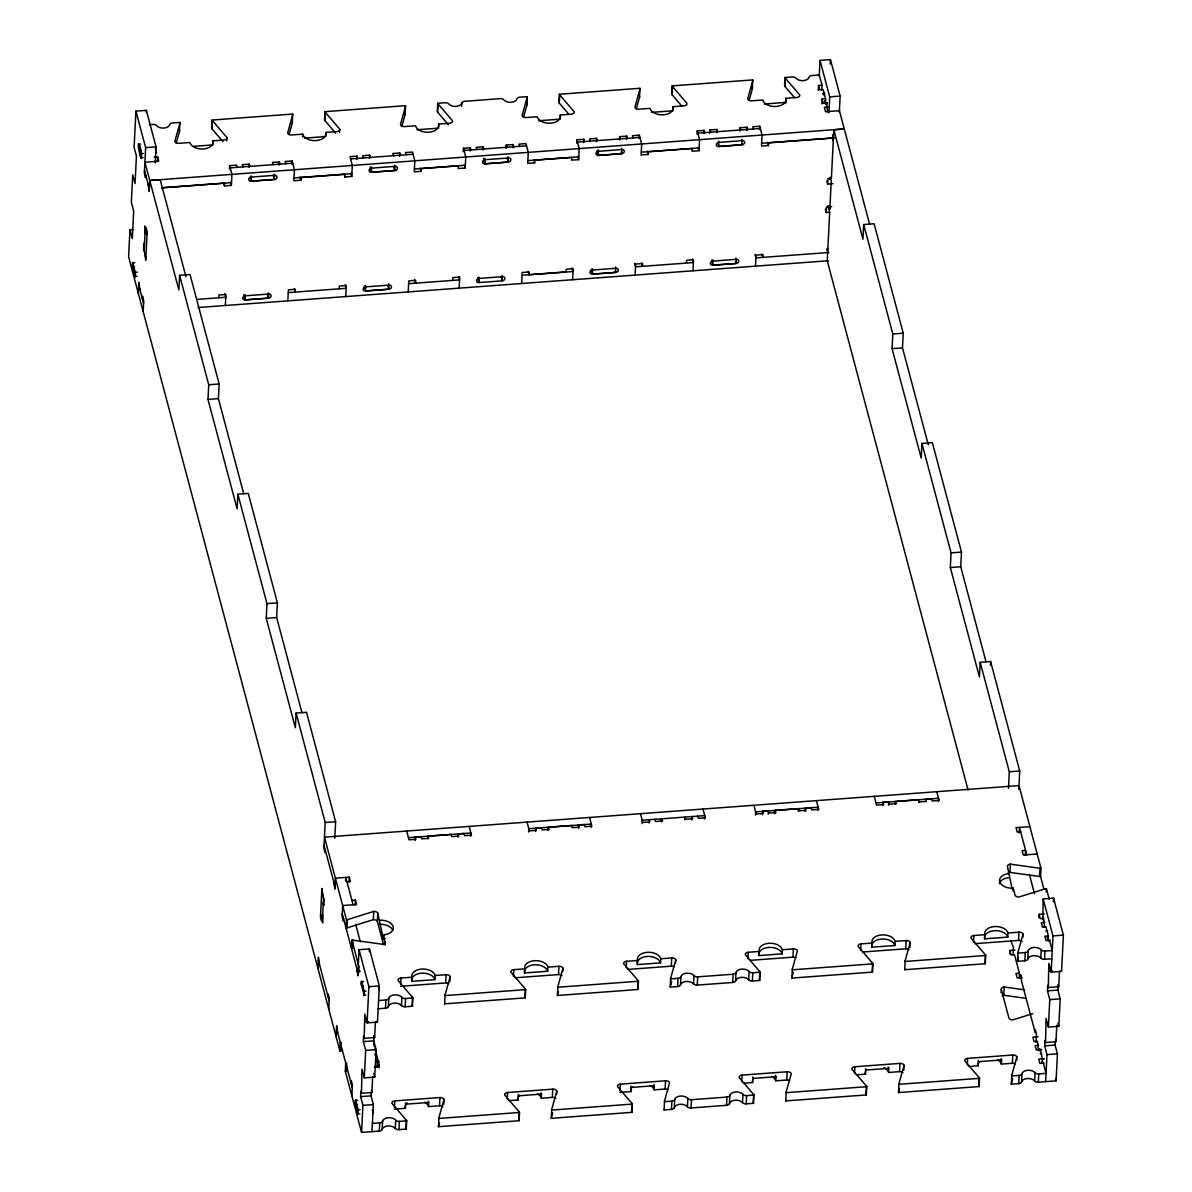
<?xml version="1.0" encoding="UTF-8"?>
<svg xmlns="http://www.w3.org/2000/svg" width="1192" height="1192" viewBox="0 0 1192 1192"><rect width="100%" height="100%" fill="white"/><g stroke="black" fill="none" stroke-linecap="round" stroke-linejoin="round"><path stroke-width="1.5" d="M1039.215 1050.733C1039.856 1041.778 1044.371 1068.971 1041.659 1061.699M133.429 229.564L129.958 229.818L128.602 256.861L339.884 1050.897A3.516 2.205 2.9 0 0 340.852 1050.733L342.491 1050.226M155.243 162.887L156.048 146.839L146.348 110.364L135.933 111.139L134.1 147.331L136.439 156.092L135.054 183.583L132.729 174.837L131.344 202.327L133.668 211.073L132.297 238.579L129.958 229.818M132.684 267.351L132.893 263.223M138.659 148.583L138.868 144.456C142.265 148.911 142.742 171.454 138.525 148.076C137.14 136.618 142.116 152.472 141.088 157.702L143.04 157.612M146.229 112.629L146.348 110.364M138.302 293.351L138.868 282.34L139.881 289.462M135.933 111.139L145.633 147.614L144.351 173.272L145.513 177.653L145.648 174.911M144.128 250.916L145.29 228M142.414 298.954L142.548 296.197L143.71 300.578L143.159 311.604M144.724 253.106L145.737 260.228L147.167 231.829L146.005 227.448L145.871 230.19M148.166 184.387L149.194 191.525L149.76 180.454L414.816 160.831L412.492 152.04L405.548 152.546L406.129 154.736M157.374 161.754L157.627 156.808L154.155 157.076M176.267 142.98L179.515 131.314L179.903 122.418L172.572 122.97A3.516 2.205 2.9 0 0 169.696 124.668A7.048 4.396 2.9 0 1 163.915 128.066A7.048 4.396 2.9 0 1 156.599 125.637A3.516 2.205 2.9 0 0 152.934 124.43L149.268 124.698M243.704 493.726L218.404 398.635L219.149 383.973L190.02 274.532L179.605 275.307L178.874 289.969L144.903 162.216L158.789 161.188L157.627 156.808M523.526 117.203L526.76 105.537L527.177 97.297A3.516 2.205 2.9 0 0 527.162 96.656L519.831 97.193A3.516 2.205 2.9 0 0 516.941 98.906A7.048 4.396 2.9 0 1 511.174 102.303A7.048 4.396 2.9 0 1 503.843 99.875A3.516 2.205 2.9 0 0 500.193 98.653L464.701 101.29A3.516 2.205 2.9 0 0 461.825 102.989A7.048 4.396 2.9 0 1 456.044 106.401A7.048 4.396 2.9 0 1 448.728 103.957A3.516 2.205 2.9 0 0 445.063 102.75L437.732 103.287A3.516 2.205 2.9 0 0 438.045 103.898L452.513 120.794A3.516 2.205 2.9 0 1 449.622 123.238L438.626 124.057A11.741 7.331 2.9 0 1 429.001 132.208A11.741 7.331 2.9 0 1 415.487 125.771L404.49 126.59A3.516 2.205 2.9 0 1 400.423 124.653L405.518 106.311A3.516 2.205 2.9 0 0 405.503 105.686L324.939 111.661A3.516 2.205 2.9 0 0 325.252 112.271L339.72 129.168A3.516 2.205 2.9 0 1 336.829 131.612L325.833 132.431A11.741 7.331 2.9 0 1 316.193 140.581A11.741 7.331 2.9 0 1 302.679 134.145L291.682 134.964A3.516 2.205 2.9 0 1 287.63 133.027L292.725 114.685A3.516 2.205 2.9 0 0 292.696 114.045L212.131 120.034L211.729 128.274A3.516 2.205 2.9 0 0 212.042 128.9L222.889 141.565M212.042 128.9L212.444 120.645A3.516 2.205 2.9 0 1 212.131 120.034M212.444 120.645L226.912 137.527A3.516 2.205 2.9 0 1 224.022 139.986L213.025 140.79L212.817 144.917L193.238 146.378M301.949 712.607L276.648 617.516L277.393 602.854L248.264 493.413L237.849 494.188L237.119 508.85L207.989 399.409L208.734 384.748L179.605 275.307M218.821 297.732L218.955 294.975L225.899 294.454L225.348 305.495M237.133 167.282L236.552 165.092L229.609 165.614L231.933 174.404L231.382 185.401L224.439 185.922L224.573 183.166L161.605 187.844M226.748 140.835L226.912 137.527M229.445 168.906L229.609 165.614M249.113 167.446L249.292 164.153L242.334 164.66L242.915 166.85M268.26 292.8L268.587 294.037A2.637 2.026 -14.9 0 1 271.091 295.899A2.637 2.026 -14.9 0 1 268.379 298.149L245.224 299.907L245.105 294.513M274.235 174.121L274.562 175.343A2.637 2.026 -14.9 0 1 277.051 177.221A2.637 2.026 -14.9 0 1 274.354 179.471L251.199 181.184L251.408 177.027M268.379 298.194L268.587 294.066L245.433 295.795A2.637 2.026 -14.9 0 0 242.736 298A2.637 2.026 -14.9 0 0 245.224 299.877L268.379 298.149L267.5 294.916M274.354 179.426L274.562 175.313L251.408 177.072A2.637 2.026 -14.9 0 0 248.696 179.321A2.637 2.026 -14.9 0 0 251.199 181.184L274.354 179.426L273.415 175.924M279.211 165.211L279.375 161.918L272.432 162.425L273.013 164.615M334.803 838.244L335.623 821.75L306.508 712.294L296.093 713.069L295.348 727.731L266.233 618.29L266.963 603.629L237.849 494.188M289.06 134.607L292.308 122.94L292.696 114.045M291.951 164.273L292.115 160.965L285.171 161.486L285.752 163.677M287.853 300.861L288.404 289.82L295.348 289.313L295.214 292.055L294.335 288.777M302.545 136.886L302.679 134.145M292.115 160.965L294.439 169.771L293.888 180.767L300.831 180.245L300.965 177.504L344.95 174.241L344.816 176.982L351.759 176.461L352.31 165.435L349.986 156.674L356.93 156.152L357.511 158.342M324.939 111.661L324.522 119.9A3.516 2.205 2.9 0 0 324.835 120.526L335.682 133.191M324.835 120.526L325.252 112.271M325.833 132.431L325.625 136.544L304.258 138.138M339.556 132.461L339.72 129.168M339.199 288.792L339.333 286.05L346.276 285.529L345.725 296.57M356.766 159.46L356.93 156.152M317.892 968.232L318.443 957.236L319.471 964.358M296.093 713.069L325.207 822.51L323.926 848.183L325.088 852.548L325.222 849.807M321.765 918.525L321.631 921.267L320.469 916.886L321.9 888.487L322.928 895.609M322.347 920.716L323.509 897.799M369.505 158.506L369.669 155.213L362.726 155.735L363.307 157.925M328.053 996.646L328.187 993.904L329.365 998.285L328.798 1009.281M333.82 882.095L334.848 889.217L335.399 878.176L349.286 877.148L350.448 881.529L346.976 881.782M388.637 283.875L388.964 285.097A2.637 2.026 -14.9 0 1 391.468 286.974A2.637 2.026 -14.9 0 1 388.756 289.224L365.616 290.982L365.497 285.588M394.612 165.181L394.939 166.418A2.637 2.026 -14.9 0 1 397.443 168.281A2.637 2.026 -14.9 0 1 394.731 170.545L371.576 172.259L371.457 166.91M336.084 1036.638L336.636 1025.641L337.664 1032.764M343.43 918.212L343.281 920.954L342.119 916.573L342.67 905.548L356.572 904.504L355.395 900.139L351.923 900.392M345.62 881.111L345.814 877.446L353.085 904.803M339.884 1050.897L340.301 1042.657A3.516 2.205 2.9 0 0 341.27 1042.493L340.852 1050.733M1007.896 873.066A3.516 2.205 2.9 0 1 1009.967 872.41L1039.543 876.507A3.516 2.205 2.9 0 0 1040.556 876.522L1040.974 868.268L1018.981 785.602L324.477 837.142L346.47 919.807L346.053 928.061A3.516 2.205 2.9 0 0 347.021 927.883L373.334 919.658A3.516 2.205 2.9 0 1 377.387 921.58L383.541 944.705M349.032 882.095L349.286 877.148M347.021 927.883L347.438 919.643L373.752 911.403A3.516 2.205 2.9 0 1 377.804 913.34L383.317 938.983A11.741 7.331 2.9 0 0 385.388 938.7M345.293 1071.221L345.71 1062.981A3.516 2.205 2.9 0 1 346.723 1062.996L346.306 1071.236A3.516 2.205 2.9 0 0 345.293 1071.221L361.563 1132.4L379.309 1131.089A3.516 2.205 2.9 0 0 382.2 1129.375A7.048 4.396 2.9 0 1 387.966 1125.978A7.048 4.396 2.9 0 1 395.282 1128.407A3.516 2.205 2.9 0 0 398.947 1129.629L406.278 1129.077L406.695 1120.838A3.516 2.205 2.9 0 0 406.383 1120.212L391.915 1103.33A3.516 2.205 2.9 0 1 394.805 1100.887L439.937 1097.534A3.516 2.205 2.9 0 1 444.005 1099.471L443.752 1104.418M351.878 940.13L351.461 948.37A3.516 2.205 2.9 0 1 352.474 948.4L352.892 940.145A3.516 2.205 2.9 0 0 351.878 940.13L359.03 967.055L358.747 972.553L358.166 970.362M355.156 905.086L355.395 900.139M388.756 289.269L388.964 285.141L365.825 286.855A2.637 2.026 -14.9 0 0 363.113 289.075A2.637 2.026 -14.9 0 0 365.616 290.937L388.756 289.224L387.892 285.976M351.104 1083.29L351.253 1080.548L352.415 1084.929L351.863 1095.925M358.449 964.82L357.898 975.861L356.87 968.738M358.315 964.343L359.045 949.681L369.46 948.907L379.309 985.903L377.491 1022.11L367.076 1022.885L364.737 1014.124L364.216 1038.306L374.631 1037.532L375.42 1022.066M399.588 156.286L399.767 152.978L392.809 153.5L393.405 155.69M401.868 126.233L405.101 114.566L405.503 105.686M357.898 1113.686L358.092 1109.558M363.858 994.962L364.067 990.835M361.563 1132.4L362.919 1105.371L360.595 1096.61L360.878 1091.112L361.459 1093.302L371.874 1092.528L372.649 1077.061M374.631 1037.532L374.05 1035.341L373.781 1040.854L376.106 1049.601L374.72 1077.091L364.305 1077.866L365.691 1050.376L363.366 1041.614L363.635 1036.116L364.216 1038.306M361.459 1093.302L361.981 1069.12L364.305 1077.866M369.326 951.648L369.46 948.907M367.076 1022.885L368.894 986.678L359.045 949.681M373.334 919.658L373.752 911.403M408.23 291.921L408.782 280.895L415.725 280.373L415.591 283.13L414.727 279.837M377.387 921.58L377.804 913.34M371.978 1131.625L373.349 1104.597L371.01 1095.835L371.189 1092.393M844.264 128.93L414.816 160.786L414.265 171.827L421.208 171.32L421.357 168.564L458.398 165.792L458.25 168.549L465.193 168.027L465.759 157.016L463.42 148.255L470.363 147.734L470.944 149.924M377.283 1067.257L377.149 1061.834L374.988 1053.728M383.317 938.983L383.526 934.856A11.741 7.331 2.9 0 0 393.166 926.706A11.741 7.331 2.9 0 0 379.637 920.269M379.026 1067.943L379.19 1064.635L374.944 1048.632M385.21 945.092L383.526 934.856M379.309 1131.089L379.726 1122.834A3.516 2.205 2.9 0 0 382.602 1121.136A7.048 4.396 2.9 0 1 388.383 1117.724A7.048 4.396 2.9 0 1 395.699 1120.167A3.516 2.205 2.9 0 0 399.365 1121.374L406.695 1120.838M385.478 1008.238L385.895 999.984A3.516 2.205 2.9 0 0 388.786 998.285A7.048 4.396 2.9 0 1 394.552 994.888A7.048 4.396 2.9 0 1 401.883 997.317A3.516 2.205 2.9 0 0 405.548 998.524L412.864 997.987L412.447 1006.242L405.131 1006.778A3.516 2.205 2.9 0 1 401.466 1005.556A7.048 4.396 2.9 0 0 394.135 1003.128A7.048 4.396 2.9 0 0 388.368 1006.54A3.516 2.205 2.9 0 1 385.478 1008.238L378.162 1008.775M382.2 1129.375L382.602 1121.136M388.368 1006.54L388.786 998.285M437.732 103.287L437.33 111.541A3.516 2.205 2.9 0 0 437.628 112.152L448.49 124.817M437.628 112.152L438.045 103.898M438.626 124.057L438.418 128.185L417.051 129.764M394.463 1107.487L394.805 1100.887M400.646 984.637L400.974 978.036L411.97 977.216A11.741 7.331 2.9 0 1 421.61 969.066A11.741 7.331 2.9 0 1 435.125 975.503L446.121 974.683A3.516 2.205 2.9 0 1 450.174 976.621L449.92 981.567M395.282 1128.407L395.699 1120.167M401.466 1005.556L401.883 997.317M398.947 1129.629L399.365 1121.374M405.131 1006.778L405.548 998.524M415.188 840.39L415.352 837.097L421.134 836.665L421.715 838.855L428.673 838.334L428.077 836.143L451.232 834.43L451.813 836.62L458.756 836.099L458.175 833.908L463.971 833.491L464.552 835.667L471.496 835.16L469.171 826.399M394.388 1109.126L405.384 1108.322L405.593 1104.194A11.741 7.331 2.9 0 1 405.429 1102.853M435.125 975.503L434.916 979.63L411.762 981.344L411.97 977.216M406.383 1120.212L405.965 1128.466A3.516 2.205 2.9 0 1 406.278 1129.077M400.974 978.036A3.516 2.205 2.9 0 0 398.083 980.48L412.551 997.376L412.134 1005.616A3.516 2.205 2.9 0 1 412.447 1006.242M452.632 280.388L452.766 277.647L459.71 277.125L459.158 288.151M461.647 106.282L461.825 102.989M427.943 838.9L428.077 836.143M463.256 151.563L463.42 148.255M470.199 151.041L470.363 147.734M442.932 1106.742A3.516 2.205 2.9 0 0 439.535 1105.789L428.539 1106.593L428.733 1102.481A11.741 7.331 2.9 0 0 428.196 1101.155M482.939 150.103L483.103 146.795L476.159 147.316L476.74 149.507M556.634 1094.39L556.798 1091.097A3.516 2.205 2.9 0 0 552.745 1089.16L507.598 1092.513A3.516 2.205 2.9 0 0 504.708 1094.956L519.176 1111.853A3.516 2.205 2.9 0 1 519.488 1112.464L519.071 1120.718L438.507 1126.693L438.909 1117.798L444.005 1099.471M439.535 1105.789L439.937 1097.534M562.803 971.54L562.967 968.247A3.516 2.205 2.9 0 0 558.914 966.31L547.918 967.129A11.741 7.331 2.9 0 0 534.403 960.692A11.741 7.331 2.9 0 0 524.778 968.843L513.782 969.662A3.516 2.205 2.9 0 0 510.891 972.106L525.359 989.002A3.516 2.205 2.9 0 1 525.672 989.613L525.255 997.868L444.69 1003.843L445.078 994.962L450.174 976.621M448.877 983.713A3.516 2.205 2.9 0 0 445.704 982.938L446.121 974.683M458.011 837.216L458.175 833.908M470.751 836.292L470.915 832.984L408.409 837.633M506.093 148.374L506.257 145.081L513.201 144.56L513.782 146.75M484.891 158.462L485.01 163.796L508.165 162.082A2.637 2.026 -14.9 0 0 510.876 159.847A2.637 2.026 -14.9 0 0 508.373 157.985L485.218 159.698A2.637 2.026 -14.9 0 0 482.522 161.948A2.637 2.026 -14.9 0 0 485.01 163.826L508.165 162.097L508.045 156.748M513.037 147.868L513.201 144.56M527.162 96.656L526.745 104.896A3.516 2.205 2.9 0 1 526.76 105.537M521.664 283.517L522.215 272.491L529.173 271.97L529.024 274.726L566.066 271.955L566.215 269.213L573.158 268.692L572.592 279.733M519.563 146.318L518.982 144.128L525.925 143.621L528.265 152.397L527.698 163.393L534.657 162.872L534.791 160.13L571.832 157.404L571.683 160.145L578.642 159.639L579.193 148.598L576.853 139.837L583.812 139.33L584.393 141.505M507.27 1099.113L507.598 1092.513M513.439 976.263L513.782 969.662M821.75 90.145L822.003 85.183L819.277 74.977L811.961 75.513A3.516 2.205 2.9 0 0 809.07 77.227A7.048 4.396 2.9 0 1 803.304 80.624A7.048 4.396 2.9 0 1 795.973 78.195A3.516 2.205 2.9 0 0 792.308 76.973L784.992 77.525A3.516 2.205 2.9 0 0 785.304 78.136L799.772 95.017A3.516 2.205 2.9 0 1 796.882 97.476L785.886 98.28A11.741 7.331 2.9 0 1 776.245 106.446A11.741 7.331 2.9 0 1 762.731 100.009L751.735 100.813A3.516 2.205 2.9 0 1 747.682 98.891L752.778 80.549A3.516 2.205 2.9 0 0 752.748 79.909L672.199 85.884A3.516 2.205 2.9 0 0 672.497 86.509L686.965 103.391A3.516 2.205 2.9 0 1 684.074 105.835L673.078 106.654A11.741 7.331 2.9 0 1 663.452 114.819A11.741 7.331 2.9 0 1 649.938 108.368L638.942 109.187A3.516 2.205 2.9 0 1 634.889 107.265L639.97 88.923A3.516 2.205 2.9 0 0 639.955 88.282L559.391 94.257L558.973 102.512A3.516 2.205 2.9 0 0 559.286 103.123L568.927 114.387M559.286 103.123L559.704 94.883A3.516 2.205 2.9 0 1 559.391 94.257M559.704 94.883L574.172 111.765A3.516 2.205 2.9 0 1 571.281 114.209L560.285 115.028L560.076 119.155L538.71 120.735M528.622 832.001L528.786 828.693L591.292 824.059L591.128 827.352M509.014 1100.618L518.177 1099.948L518.386 1095.821A11.741 7.331 2.9 0 1 518.222 1094.479M547.918 967.129L547.709 971.257L524.569 972.97L524.778 968.843M519.176 1111.853L518.758 1120.093A3.516 2.205 2.9 0 1 519.071 1120.718M525.359 989.002L524.942 997.242A3.516 2.205 2.9 0 1 525.255 997.868M535.566 831.465L535.73 828.157L541.526 827.725L542.107 829.915L549.05 829.409L548.469 827.218L571.609 825.49L572.205 827.68L579.148 827.173L578.567 824.983L584.348 824.551L584.929 826.741L591.873 826.22L589.548 817.474M576.69 143.144L576.853 139.837M548.32 829.96L548.469 827.218M583.633 142.623L583.812 139.33M555.8 1098.428A3.516 2.205 2.9 0 0 552.328 1097.415L541.332 1098.234L541.54 1094.107A11.741 7.331 2.9 0 0 540.989 1092.796M596.372 141.684L596.536 138.376L589.593 138.898L590.174 141.088M615.847 268.304L615.638 272.432L592.484 274.145L592.364 268.751M621.479 148.344L621.807 149.581A2.637 2.026 -14.9 0 1 624.31 151.444A2.637 2.026 -14.9 0 1 621.598 153.708L598.444 155.422L598.324 150.073M903.804 1070.282L904.058 1065.32A3.516 2.205 2.9 0 0 899.99 1063.398L854.858 1066.751A3.516 2.205 2.9 0 0 851.967 1069.194L866.435 1086.076A3.516 2.205 2.9 0 1 866.748 1086.702L866.331 1094.941L785.766 1100.916L786.154 1092.036L791.25 1073.694A3.516 2.205 2.9 0 0 787.197 1071.772L742.05 1075.11A3.516 2.205 2.9 0 0 739.159 1077.568L753.627 1094.45A3.516 2.205 2.9 0 1 753.94 1095.061L753.523 1103.315L746.207 1103.852A3.516 2.205 2.9 0 1 742.542 1102.645A7.048 4.396 2.9 0 0 735.211 1100.216A7.048 4.396 2.9 0 0 729.444 1103.613A3.516 2.205 2.9 0 1 726.554 1105.312L691.077 1107.949A3.516 2.205 2.9 0 1 687.412 1106.727A7.048 4.396 2.9 0 0 680.096 1104.299A7.048 4.396 2.9 0 0 674.314 1107.711A3.516 2.205 2.9 0 1 671.439 1109.409L664.108 1109.946L664.51 1101.065L669.591 1082.723A3.516 2.205 2.9 0 0 665.538 1080.786L620.406 1084.139A3.516 2.205 2.9 0 0 617.516 1086.582L631.983 1103.479A3.516 2.205 2.9 0 1 632.282 1104.09L631.879 1112.345L551.315 1118.319L551.702 1109.439L556.798 1091.097M552.328 1097.415L552.745 1089.16M675.611 963.181L675.775 959.873A3.516 2.205 2.9 0 0 671.722 957.951L660.726 958.755A11.741 7.331 2.9 0 0 647.211 952.319A11.741 7.331 2.9 0 0 637.571 960.484L626.575 961.288A3.516 2.205 2.9 0 0 623.684 963.747L638.152 980.629A3.516 2.205 2.9 0 1 638.465 981.239L638.048 989.494L557.483 995.469L557.886 986.589L562.967 968.247M562.073 975.682A3.516 2.205 2.9 0 0 558.497 974.564L558.914 966.31M578.388 828.276L578.567 824.983M619.527 139.956L619.691 136.663L626.634 136.141L627.216 138.332M621.598 153.664L621.807 149.536L598.652 151.295A2.637 2.026 -14.9 0 0 595.955 153.559A2.637 2.026 -14.9 0 0 598.444 155.422L621.598 153.664L621.166 152.069M626.471 139.449L626.634 136.141M636.319 108.844L639.568 97.163L639.955 88.282M639.195 138.495L639.359 135.203L632.416 135.709L632.997 137.899M635.098 275.099L635.664 264.058L642.607 263.536L642.458 266.293L641.594 263M639.359 135.203L641.698 143.994L641.147 154.99L648.09 154.483L648.225 151.727L692.209 148.464L692.075 151.22L699.019 150.699L699.57 139.658L697.245 130.911L704.189 130.39L704.77 132.58M620.063 1090.74L620.406 1084.139M626.247 967.889L626.575 961.288M672.199 85.884L671.781 94.138A3.516 2.205 2.9 0 0 672.094 94.749L681.735 106.014M672.094 94.749L672.497 86.509M673.078 106.654L672.884 110.781L651.502 112.361M642.056 823.553L642.22 820.26L704.725 815.626L704.561 818.919M619.989 1092.393L630.985 1091.574L631.194 1087.447A11.741 7.331 2.9 0 1 631.03 1086.106M660.726 958.755L660.517 962.883L637.362 964.596L637.571 960.484M631.983 1103.479L631.566 1111.719A3.516 2.205 2.9 0 1 631.879 1112.345M638.152 980.629L637.735 988.883A3.516 2.205 2.9 0 1 638.048 989.494M648.999 823.046L649.163 819.738L649.744 821.929L642.801 822.45L640.476 813.689M686.443 263.03L686.592 260.273L693.535 259.767L692.984 270.793M661.769 821.541L661.903 818.8L662.484 820.99L655.54 821.497L654.959 819.306M697.082 134.204L697.245 130.911M668.146 1089.712A3.516 2.205 2.9 0 0 665.121 1089.041L654.125 1089.861L654.333 1085.733A11.741 7.331 2.9 0 0 653.797 1084.422M704.025 133.683L704.189 130.39M709.806 133.266L709.97 129.958L716.913 129.451L717.495 131.641M665.121 1089.041L665.538 1080.786M909.973 947.431L910.226 942.485A3.516 2.205 2.9 0 0 906.173 940.548L895.177 941.367A11.741 7.331 2.9 0 0 881.663 934.93A11.741 7.331 2.9 0 0 872.023 943.081L861.026 943.9A3.516 2.205 2.9 0 0 858.136 946.344L872.604 963.225A3.516 2.205 2.9 0 1 872.917 963.851L872.499 972.091L791.935 978.081L792.337 969.185L797.433 950.843A3.516 2.205 2.9 0 0 793.365 948.921L782.369 949.741A11.741 7.331 2.9 0 0 768.855 943.289A11.741 7.331 2.9 0 0 759.23 951.454L748.233 952.274A3.516 2.205 2.9 0 0 745.343 954.717L759.811 971.599A3.516 2.205 2.9 0 1 760.123 972.225L759.706 980.465L752.375 981.016A3.516 2.205 2.9 0 1 748.725 979.794A7.048 4.396 2.9 0 0 741.394 977.366A7.048 4.396 2.9 0 0 735.628 980.763A3.516 2.205 2.9 0 1 732.737 982.461L697.26 985.099A3.516 2.205 2.9 0 1 693.595 983.892A7.048 4.396 2.9 0 0 686.264 981.448A7.048 4.396 2.9 0 0 680.498 984.86A3.516 2.205 2.9 0 1 677.607 986.559L670.291 987.095L670.679 978.215L675.775 959.873M674.061 966.727A3.516 2.205 2.9 0 0 671.305 966.191L671.722 957.951M716.75 132.744L716.913 129.451M684.908 819.828L685.057 817.086L685.638 819.262L692.582 818.755L692.001 816.565L691.837 819.858M735.896 258.098L736.224 259.334A2.637 2.026 -14.9 0 1 738.727 261.197A2.637 2.026 -14.9 0 1 736.015 263.462L712.861 265.22L712.741 259.811M671.439 1109.409L671.856 1101.155A3.516 2.205 2.9 0 0 674.732 1099.456A7.048 4.396 2.9 0 1 680.513 1096.044A7.048 4.396 2.9 0 1 687.829 1098.488A3.516 2.205 2.9 0 0 691.494 1099.694L726.971 1097.072A3.516 2.205 2.9 0 0 729.862 1095.359A7.048 4.396 2.9 0 1 735.628 1091.961A7.048 4.396 2.9 0 1 742.959 1094.39A3.516 2.205 2.9 0 0 746.624 1095.612L753.94 1095.061M677.607 986.559L678.024 978.304A3.516 2.205 2.9 0 0 680.915 976.606A7.048 4.396 2.9 0 1 686.681 973.208A7.048 4.396 2.9 0 1 694.012 975.637A3.516 2.205 2.9 0 0 697.663 976.859L733.154 974.222A3.516 2.205 2.9 0 0 736.03 972.523A7.048 4.396 2.9 0 1 741.811 969.111A7.048 4.396 2.9 0 1 749.127 971.54A3.516 2.205 2.9 0 0 752.793 972.761L760.123 972.225M674.314 1107.711L674.732 1099.456M680.498 984.86L680.915 976.606M687.412 1106.727L687.829 1098.488M693.595 983.892L694.012 975.637M739.904 131.031L740.068 127.723L747.012 127.216L747.593 129.406M691.077 1107.949L691.494 1099.694M697.26 985.099L697.663 976.859M736.224 259.334L713.069 261.093A2.637 2.026 -14.9 0 0 710.372 263.298A2.637 2.026 -14.9 0 0 712.861 265.175L736.015 263.462L736.224 259.364M718.716 141.133L718.836 146.452L741.99 144.739A2.637 2.026 -14.9 0 0 744.687 142.519A2.637 2.026 -14.9 0 0 742.184 140.641L719.044 142.369A2.637 2.026 -14.9 0 0 716.332 144.619A2.637 2.026 -14.9 0 0 718.836 146.497L741.975 144.768L741.856 139.419M746.848 130.509L747.012 127.216M749.112 100.471L752.361 88.804L752.748 79.909M759.587 129.57L759.751 126.263L752.808 126.784L753.389 128.974M755.49 266.159L756.041 255.118L762.984 254.611L762.85 257.353L761.971 254.075M759.751 126.263L762.075 135.069L761.524 146.065L768.467 145.543L768.602 142.802L833.432 137.989L832.552 134.696M726.554 1105.312L726.971 1097.072M732.737 982.461L733.154 974.222M729.444 1103.613L729.862 1095.359M735.628 980.763L736.03 972.523M784.992 77.525L784.574 85.764A3.516 2.205 2.9 0 0 784.887 86.39L794.528 97.64M784.887 86.39L785.304 78.136M785.811 103.063A11.741 7.331 2.9 0 0 785.677 102.408L785.886 98.28M741.722 1081.71L742.05 1075.11M747.891 958.86L748.233 952.274M755.49 815.164L755.654 811.856L818.159 807.222L817.995 810.515M742.542 1102.645L742.959 1094.39M748.725 979.794L749.127 971.54M746.207 1103.852L746.624 1095.612M752.375 981.016L752.793 972.761M762.433 814.628L762.612 811.32L768.393 810.888L768.974 813.078L775.918 812.572L775.336 810.381L798.491 808.668L799.072 810.843L806.016 810.337L805.434 808.146L811.216 807.714L811.797 809.904L818.74 809.383L816.416 800.637M743.465 1083.23L752.629 1082.545L752.837 1078.417A11.741 7.331 2.9 0 1 752.688 1077.076M782.369 949.741L782.176 953.853L759.021 955.582L759.23 951.454M753.627 1094.45L753.21 1102.704A3.516 2.205 2.9 0 1 753.523 1103.315M759.811 971.599L759.393 979.854A3.516 2.205 2.9 0 1 759.706 980.465M768.229 814.196L768.393 810.888M775.202 813.123L775.336 810.381M818.278 90.398L818.532 85.451L822.003 85.183M819.217 76.213L820.022 60.375L830.437 59.6L840.137 96.075L839.332 112.123M821.869 103.898L822.122 98.951L825.594 98.683L825.639 104.374M789.7 1080.622A3.516 2.205 2.9 0 0 786.78 1080.012L775.783 1080.831L775.992 1076.704A11.741 7.331 2.9 0 0 775.441 1075.393M827.576 112.033L826.756 103.063L823.285 103.317L822.122 98.951M830.213 64.13L830.437 59.6M828.917 112.897L829.721 96.85L820.022 60.375M968.083 790.087L827.248 260.81L829.692 212.221L826.22 212.474L826.503 206.976L831.703 206.589M832.865 183.687L827.65 184.075L827.933 178.562L831.405 178.308L833.834 129.764L844.264 128.989M798.342 811.409L798.491 808.668M830.019 178.234L829.96 179.426L829.662 178.338M786.78 1080.012L787.197 1071.772M795.869 957.772A3.516 2.205 2.9 0 0 792.963 957.161L793.365 948.921M805.271 811.439L805.434 808.146M928.27 444.75L902.493 347.87L903.238 333.209L874.108 223.768L863.693 224.543L862.963 239.205L833.834 129.764M854.515 1073.336L854.858 1066.751M860.698 950.501L861.026 943.9M986.037 661.843L960.737 566.751L961.482 552.09L932.353 442.649L921.938 443.424L921.207 458.086L892.078 348.645L892.823 333.983L863.693 224.543M856.273 1074.856L865.437 1074.171L865.645 1070.058A11.741 7.331 2.9 0 1 865.481 1068.717M895.177 941.367L894.968 945.494L871.814 947.208L872.023 943.081M866.435 1086.076L866.018 1094.331A3.516 2.205 2.9 0 1 866.331 1094.941M872.604 963.225L872.186 971.48A3.516 2.205 2.9 0 1 872.499 972.091M882.825 805.688L882.989 802.395L888.77 801.963L889.351 804.153L896.295 803.632L895.713 801.441L918.868 799.728L919.449 801.918L926.393 801.397L925.812 799.206L931.608 798.789L932.189 800.979L939.132 800.458L936.793 791.697M888.606 805.256L888.77 801.963M895.579 804.198L895.713 801.441M902.955 1072.577A3.516 2.205 2.9 0 0 899.587 1071.638L888.591 1072.457L888.8 1068.33A11.741 7.331 2.9 0 0 888.249 1067.019M1016.687 1060.254L1016.851 1056.961A3.516 2.205 2.9 0 0 1012.798 1055.024L967.651 1058.377A3.516 2.205 2.9 0 0 964.76 1060.82L979.228 1077.717A3.516 2.205 2.9 0 1 979.541 1078.328L979.124 1086.568L898.559 1092.557L898.962 1083.662L904.058 1065.32M899.587 1071.638L899.99 1063.398M1022.855 937.404L1023.019 934.111A3.516 2.205 2.9 0 0 1018.966 932.174L1007.97 932.993A11.741 7.331 2.9 0 0 994.456 926.557A11.741 7.331 2.9 0 0 984.83 934.707L973.834 935.526A3.516 2.205 2.9 0 0 970.944 937.97L985.412 954.866A3.516 2.205 2.9 0 1 985.724 955.477L985.307 963.732L904.743 969.707L905.13 960.812L910.226 942.485M908.9 949.547A3.516 2.205 2.9 0 0 905.756 948.802L906.173 940.548M918.734 802.484L918.868 799.728M938.372 801.59L938.551 798.282L876.046 802.931M1018.802 789.313L1019.711 770.986L990.597 661.53L980.182 662.305L979.437 676.967L950.322 567.526L951.052 552.865L921.938 443.424M967.323 1064.977L967.651 1058.377M973.491 942.127L973.834 935.526M990.418 665.196L990.597 661.53M969.066 1066.482L978.23 1065.812L978.438 1061.685A11.741 7.331 2.9 0 1 978.289 1060.344M1007.97 932.993L1007.762 937.121L984.622 938.834L984.83 934.707M979.228 1077.717L978.811 1085.957A3.516 2.205 2.9 0 1 979.124 1086.568M985.412 954.866L984.994 963.106A3.516 2.205 2.9 0 1 985.307 963.732M1008.477 788.255L1009.296 771.76L980.182 662.305M1001.146 992.757L1001.31 989.449A3.516 2.205 2.9 0 1 1004.2 987.006L1024.539 989.822M1012.142 889.008L1007.478 866.614A3.516 2.205 2.9 0 1 1010.369 864.155L1039.96 868.253A3.516 2.205 2.9 0 0 1040.974 868.268M1001.98 995.752A3.516 2.205 2.9 0 1 1003.783 995.26L1004.2 987.006M1009.967 872.41L1010.369 864.155M1015.271 1063.875A3.516 2.205 2.9 0 0 1012.381 1063.279L1001.384 1064.083L1001.593 1059.971A11.741 7.331 2.9 0 0 1001.042 1058.645M1009.669 953.823L1009.833 950.516L1015.048 950.143M1013.081 890.886L1013.215 888.129A11.741 7.331 2.9 0 1 999.701 881.693A11.741 7.331 2.9 0 1 1009.326 873.542M1013.081 954.852L1013.453 947.521L1010.712 940.503M1019.205 832.955L1019.488 827.457L1026.759 854.813M1055.293 1041.286L1055.099 1045.071L1057.438 1053.832L1056.067 1080.861L1038.336 1082.187A3.516 2.205 2.9 0 1 1034.671 1080.965A7.048 4.396 2.9 0 0 1027.34 1078.536A7.048 4.396 2.9 0 0 1021.574 1081.934A3.516 2.205 2.9 0 1 1018.683 1083.632L1011.367 1084.184L1011.755 1075.303L1016.851 1056.961M1012.381 1063.279L1012.798 1055.024M1051.836 958.785L1044.505 959.337A3.516 2.205 2.9 0 1 1040.839 958.115A7.048 4.396 2.9 0 0 1033.524 955.686A7.048 4.396 2.9 0 0 1027.742 959.083A3.516 2.205 2.9 0 1 1024.867 960.797L1017.536 961.333L1017.938 952.453L1023.019 934.111M1022.125 941.546A3.516 2.205 2.9 0 0 1018.564 940.428L1018.966 932.174M1019.175 978.2L1019.428 973.253L1014.481 954.643L1010.995 954.896L1009.833 950.516M1025.358 855.349L1025.597 850.403L1022.125 850.656L1023.287 855.037L1037.189 854.008M1020.546 978.543L1020.724 974.877L1021.753 981.999L1035.192 1032.525L1035.341 1029.784L1036.504 1034.164L1036.086 1042.404M1018.683 1083.632L1019.1 1075.393A3.516 2.205 2.9 0 0 1021.991 1073.694A7.048 4.396 2.9 0 1 1027.757 1070.282A7.048 4.396 2.9 0 1 1035.088 1072.711A3.516 2.205 2.9 0 0 1038.739 1073.932L1046.069 1073.381L1043.358 1063.175L1039.886 1063.428L1038.709 1059.047L1043.924 1058.66M1024.867 960.797L1025.284 952.542A3.516 2.205 2.9 0 0 1028.16 950.843A7.048 4.396 2.9 0 1 1033.941 947.431A7.048 4.396 2.9 0 1 1041.257 949.875A3.516 2.205 2.9 0 0 1044.922 951.082L1052.253 950.546L1049.526 940.324M1021.574 1081.934L1021.991 1073.694M1027.742 959.083L1028.16 950.843M1039.543 876.507L1039.96 868.253M1038.902 917.616L1039.066 914.324L1044.281 913.936M1059.509 971.301L1058.719 986.767L1048.304 987.542L1048.826 963.359L1051.165 972.121L1061.58 971.346L1063.398 935.139L1053.549 898.142L1043.134 898.917L1042.94 919.732M1034.671 1080.965L1035.088 1072.711M1040.839 958.115L1041.257 949.875M1038.351 1050.241L1037.532 1041.286L1034.06 1041.54L1032.898 1037.159L1038.098 1036.772M1044.52 927.406L1043.7 918.436L1040.229 918.689L1039.066 914.324M1046.218 891.884L1046.382 888.591A3.516 2.205 2.9 0 0 1045.414 888.755L1019.115 896.995A3.516 2.205 2.9 0 1 1015.062 895.058L1013.215 888.129M1038.336 1082.187L1038.739 1073.932M1044.505 959.337L1044.922 951.082M1048.155 940.071L1048.364 935.943L1045.935 926.825L1042.464 927.093L1041.301 922.712L1044.773 922.444M1045.652 1081.636L1047.008 1054.607L1044.684 1045.846L1044.967 1040.348L1045.548 1042.538L1055.963 1041.763L1056.797 1025.269M1058.719 986.767L1058.138 984.592L1057.87 990.09L1060.195 998.836L1058.809 1026.327L1048.394 1027.102L1049.779 999.611L1047.455 990.85L1047.723 985.352L1048.304 987.542M1045.548 1042.538L1046.069 1018.355L1048.394 1027.102M1053.37 901.808L1053.549 898.142M1051.165 972.121L1052.983 935.914L1043.134 898.917M527.177 97.297L522.081 115.624A3.516 2.205 2.9 0 0 526.134 117.561L537.13 116.741A11.741 7.331 2.9 0 0 550.644 123.178A11.741 7.331 2.9 0 0 560.285 115.028M439.416 1122.715L438.492 1126.053A3.516 2.205 2.9 0 0 438.507 1126.693M558.392 991.506L557.469 994.828A3.516 2.205 2.9 0 0 557.483 995.469M552.686 1112.687L551.285 1117.679A3.516 2.205 2.9 0 0 551.315 1118.319M671.647 981.463L670.262 986.469A3.516 2.205 2.9 0 0 670.291 987.095M792.382 975.771L793.306 972.434M899.468 1088.579L898.544 1091.917A3.516 2.205 2.9 0 0 898.559 1092.557M1018.445 957.355L1017.521 960.692A3.516 2.205 2.9 0 0 1017.536 961.333M1012.738 1078.536L1011.337 1083.543A3.516 2.205 2.9 0 0 1011.367 1084.184M1032.659 1013.662L1012.932 1019.845A3.516 2.205 2.9 0 1 1008.879 1017.908L1001.31 989.449M138.793 144.247L140.745 144.098M822.882 93.483L824.834 93.334M145.633 147.614L156.048 146.839M829.721 96.85L840.137 96.075M138.585 148.374L140.537 148.225M764.31 104.002L785.677 102.408M141.297 153.634L143.249 153.485M827.337 102.736L825.386 102.87L824.819 100.739M827.829 107.086L824.357 107.34L825.52 111.72L839.406 110.677L869.564 224.081M230.19 167.834L292.696 163.2M350.567 158.909L413.073 154.26M464.001 150.46L526.506 145.826M577.435 142.071L639.94 137.423M697.827 133.131L760.332 128.498M149.745 180.528L160.175 179.754L185.952 276.633M162.127 187.755L231.516 182.614M294.022 177.966L351.908 173.674M371.576 172.214L394.731 170.501L394.939 166.373L371.785 168.132A2.637 2.026 -14.9 0 0 369.073 170.396A2.637 2.026 -14.9 0 0 371.576 172.259L370.176 166.969M414.414 169.041L465.342 165.256M527.847 160.622L578.776 156.837M641.281 152.204L699.153 147.912M761.658 143.278L834.713 137.855M132.834 262.925L135.441 272.849L135.411 277.021L132.357 264.952L132.565 262.523L134.785 262.791M132.625 267.053L134.577 266.904M137.274 272.178L135.322 272.312L135.113 276.47L137.065 276.306M196.531 299.416L225.765 297.255L224.826 293.754M288.27 292.606L346.142 288.315L345.203 284.814M408.647 283.681L459.576 279.897L458.637 276.395M522.081 275.263L573.009 271.478L572.086 267.976M615.847 268.26L592.692 270.018A2.637 2.026 -14.9 0 0 589.98 272.238A2.637 2.026 -14.9 0 0 592.484 274.1L615.638 272.387A2.637 2.026 -14.9 0 0 618.35 270.137A2.637 2.026 -14.9 0 0 615.847 268.26L615.519 267.038M828.947 252.495L755.892 257.904L754.968 254.403M197.946 307.536L828.529 260.735M208.734 384.748L219.149 383.973M892.823 333.983L903.238 333.209M207.989 399.409L218.404 398.635M892.078 348.645L902.493 347.87M266.963 603.629L277.393 602.854M951.052 552.865L961.482 552.09M266.233 618.29L276.648 617.516M950.322 567.526L960.737 566.751M325.207 822.51L335.623 821.75M1009.296 771.76L1019.711 770.986M1029.903 826.637L1016.016 827.68L1017.178 832.046L1020.65 831.793M356.736 971.48L360.207 971.227M363.59 981.612L361.34 981.18L361.101 983.311L364.156 995.692L364.231 991.625L361.638 981.716L361.429 985.844L363.381 985.739M1045.727 930.997L1047.679 930.848M1048.364 935.943L1044.892 936.212L1046.054 940.577L1050.182 940.235M368.894 986.678L379.309 985.903M1052.983 935.914L1063.398 935.139M400.557 986.291L445.704 982.938M515.168 977.783L558.497 974.564M627.961 969.409L671.305 966.191M749.619 960.379L792.963 957.161M862.427 952.006L905.756 948.802M975.22 943.647L1018.564 940.428M364.171 991.282L366.093 990.999M363.933 995.275L365.884 995.126M378.579 1000.535L385.895 999.984M525.672 989.613L445.108 995.588A3.516 2.205 2.9 0 1 445.078 994.962M638.465 981.239L557.901 987.229A3.516 2.205 2.9 0 1 557.886 986.589M678.024 978.304L670.694 978.856A3.516 2.205 2.9 0 1 670.679 978.215M872.917 963.851L792.352 969.826A3.516 2.205 2.9 0 1 792.337 969.185M985.724 955.477L905.16 961.452A3.516 2.205 2.9 0 1 905.13 960.812M1025.284 952.542L1017.953 953.078A3.516 2.205 2.9 0 1 1017.938 952.453M365.05 1021.812L368.522 1021.559M1019.428 973.253L1015.957 973.506L1017.119 977.887L1022.319 977.5M1049.139 971.048L1052.611 970.795M363.366 1041.614L373.781 1040.854M1047.455 990.85L1057.87 990.09M365.691 1050.376L376.106 1049.601M1049.779 999.611L1060.195 998.836M1038.59 1045.295L1035.118 1045.563L1036.295 1049.928L1041.719 1049.526M360.595 1096.61L371.01 1095.835M1044.684 1045.846L1055.099 1045.071M357.63 1100.291L355.38 1099.858L355.127 1101.989L358.181 1114.386L358.27 1110.303L355.678 1100.439L355.469 1104.567L357.421 1104.418M1040.199 1053.758L1041.51 1053.653M362.919 1105.371L373.349 1104.597M1047.008 1054.607L1057.438 1053.832M405.593 1104.194L428.733 1102.481M518.386 1095.821L541.54 1094.107M631.194 1087.447L654.333 1085.733M752.837 1078.417L775.992 1076.704M865.645 1070.058L888.8 1068.33M978.438 1061.685L1001.593 1059.971M358.166 1109.827L360.118 1109.678M1042.255 1059.062L1044.207 1058.928M357.958 1113.954L359.91 1113.805M1042.046 1063.189L1043.998 1063.041M372.396 1123.386L379.726 1122.834M519.488 1112.464L438.924 1118.439A3.516 2.205 2.9 0 1 438.909 1117.798M632.282 1104.09L551.732 1110.065A3.516 2.205 2.9 0 1 551.702 1109.439M671.856 1101.155L664.525 1101.706A3.516 2.205 2.9 0 1 664.51 1101.065M866.748 1086.702L786.184 1092.677A3.516 2.205 2.9 0 1 786.154 1092.036M979.541 1078.328L898.977 1084.303A3.516 2.205 2.9 0 1 898.962 1083.662M1019.1 1075.393L1011.784 1075.929A3.516 2.205 2.9 0 1 1011.755 1075.303M1003.783 995.26L1025.969 998.33M352.892 940.145L382.483 944.243A3.516 2.205 2.9 0 0 385.374 941.784M374.452 1066.825L376.3 1067.078A3.516 2.205 2.9 0 0 379.19 1064.635M1046.382 888.591L1049.198 899.17M1040.244 875.39L1043.954 889.321M1061.253 970.109L1061.58 971.346M825.594 98.683L823.165 89.564L819.694 89.832L818.532 85.451M823.076 94.198L823.285 94.973M1047.202 936.554L1048.364 941.054M1029.367 874.407L1034.462 893.583M832.627 138.287L833.283 140.76M1057.945 1023.049L1058.809 1026.327M830.243 177.236L831.256 181.065L829.826 209.464L828.812 205.635M826.771 180.782L827.65 184.075M1055.531 1040.124L1055.963 1041.763M827.948 205.65L829.692 212.221M825.341 209.196L826.22 212.474M1055.471 1078.581L1056.067 1080.861M827.442 248.443L827.799 249.813M826.786 249.262L827.665 252.54M767.588 142.265L768.467 145.543M740.068 127.723L740.649 129.913M741.648 143.547L741.975 144.768M894.641 802.305L895.073 803.944M717.733 142.384L718.836 146.497M709.97 129.958L710.551 132.148M882.989 802.395L883.57 804.585L876.627 805.092L874.287 796.345M735.583 261.808L736.015 263.462M698.139 147.421L699.019 150.699M711.549 260.243L712.861 265.22M692.463 259.051L693.386 262.553L635.515 266.844L634.591 263.343M647.211 151.19L648.09 154.483M619.691 136.663L620.272 138.853M596.536 138.376L597.117 140.567M774.249 811.245L774.904 813.704M597.058 150.132L598.444 155.422M762.612 811.32L763.193 813.51L756.235 814.032L753.91 805.271M615.31 271.15L615.638 272.387M577.762 156.346L578.642 159.639M591.172 269.228L592.484 274.145M533.778 159.594L534.657 162.872M702.982 809.055L705.306 817.801L698.363 818.323L697.782 816.133M506.257 145.081L506.838 147.272M507.181 158.402L508.165 162.097M528.16 271.448L529.024 274.726M483.103 146.795L483.684 148.985M660.934 820.051L661.366 821.69M483.624 158.551L485.01 163.826M502.07 275.471L502.19 280.85L479.05 282.564A2.637 2.026 -14.9 0 1 476.547 280.671A2.637 2.026 -14.9 0 1 479.258 278.421L502.398 276.708A2.637 2.026 -14.9 0 1 504.901 278.57A2.637 2.026 -14.9 0 1 502.204 280.82L501.221 277.125M464.329 164.749L465.193 168.027M478.931 277.185L479.05 282.564L477.739 277.632M420.344 168.027L421.208 171.32M399.767 152.978L400.348 155.169M393.792 166.999L394.731 170.545M369.669 155.213L370.25 157.404M547.709 829.304L547.933 830.124M535.73 828.157L536.311 830.347L529.367 830.869L527.043 822.107M350.895 173.183L351.759 176.461M343.952 173.704L344.816 176.982M364.305 286.05L365.616 290.982M299.952 176.967L300.831 180.245M279.375 161.918L279.956 164.109M273.579 176.595L274.354 179.471M249.292 164.153L249.873 166.329M251.08 175.835L251.408 177.072M250.111 177.087L251.199 181.184M415.352 837.097L415.933 839.287L408.99 839.794L406.666 831.048M230.503 182.123L231.382 185.401M223.56 182.629L224.439 185.922M243.928 294.945L245.224 299.907M155.392 148.419L156.554 152.799M378.549 987.14L379.324 990.06M355.693 924.411L360.327 941.829M377.164 1020.873L377.491 1022.11M144.485 170.471L149.343 188.709M324.06 845.381L334.982 886.431M342.268 913.787L358.032 973.074M373.513 1043.298L374.467 1046.859M373.737 1073.396L374.72 1077.091M147.033 234.571L144.709 225.824L145.007 233.498M321.751 891.229L324.09 899.99L323.807 905.488L323.226 903.298M371.323 1090.471L371.874 1092.528M144.411 245.418L143.83 243.228L143.547 248.726L145.886 257.487M322.63 915.218L322.928 922.906L320.603 914.145M372.381 1109.99L373.156 1112.911M138.719 285.111L143.576 303.349M318.294 959.992L329.215 1001.027M336.502 1028.383L352.281 1087.67M179.903 122.418A3.516 2.205 2.9 0 1 179.917 123.059L174.837 141.401A3.516 2.205 2.9 0 0 178.889 143.323L189.886 142.519A11.741 7.331 2.9 0 0 203.4 148.955A11.741 7.331 2.9 0 0 213.025 140.79M752.346 88.163A3.516 2.205 2.9 0 1 752.361 88.804M639.538 96.537A3.516 2.205 2.9 0 1 639.568 97.163M405.086 113.925A3.516 2.205 2.9 0 1 405.101 114.566M292.293 122.299A3.516 2.205 2.9 0 1 292.308 122.94M179.485 130.673A3.516 2.205 2.9 0 1 179.515 131.314M347.438 919.643A3.516 2.205 2.9 0 1 346.47 919.807M999.403 883.779A11.741 7.331 2.9 0 1 1009.117 877.67M379.443 924.396A11.741 7.331 2.9 0 1 392.734 930.177M412.551 997.376A3.516 2.205 2.9 0 1 412.864 997.987M904.743 969.707A3.516 2.205 2.9 0 1 904.713 969.066M791.935 978.081A3.516 2.205 2.9 0 1 791.92 977.44M444.69 1003.843A3.516 2.205 2.9 0 1 444.661 1003.202M984.622 938.834A11.741 7.331 2.9 0 1 994.247 930.684A11.741 7.331 2.9 0 1 1007.762 937.121M871.814 947.208A11.741 7.331 2.9 0 1 881.454 939.058A11.741 7.331 2.9 0 1 894.968 945.494M759.021 955.582A11.741 7.331 2.9 0 1 768.646 947.417A11.741 7.331 2.9 0 1 782.176 953.853M637.362 964.596A11.741 7.331 2.9 0 1 647.003 956.446A11.741 7.331 2.9 0 1 660.517 962.883M524.569 972.97A11.741 7.331 2.9 0 1 534.195 964.82A11.741 7.331 2.9 0 1 547.709 971.257M411.762 981.344A11.741 7.331 2.9 0 1 421.402 973.193A11.741 7.331 2.9 0 1 434.916 979.63M379.011 1065.678A11.741 7.331 2.9 0 1 376.94 1065.961M379.22 1061.551A11.741 7.331 2.9 0 1 377.149 1061.834M785.766 1100.916A3.516 2.205 2.9 0 1 785.737 1100.291M664.108 1109.946A3.516 2.205 2.9 0 1 664.093 1109.32M978.23 1065.812A11.741 7.331 2.9 0 1 979.064 1061.67M997.57 1059.688A11.741 7.331 2.9 0 1 1001.384 1064.083M865.437 1074.171A11.741 7.331 2.9 0 1 866.256 1070.043M883.823 1067.555A11.741 7.331 2.9 0 1 888.591 1072.457M752.629 1082.545A11.741 7.331 2.9 0 1 753.463 1078.417M771.969 1076.421A11.741 7.331 2.9 0 1 775.783 1080.831M630.985 1091.574A11.741 7.331 2.9 0 1 632.341 1086.791M650.325 1085.45A11.741 7.331 2.9 0 1 654.125 1089.861M518.177 1099.948A11.741 7.331 2.9 0 1 519.548 1095.15M537.518 1093.824A11.741 7.331 2.9 0 1 541.332 1098.234M405.384 1108.322A11.741 7.331 2.9 0 1 407.396 1102.898M424.725 1102.198A11.741 7.331 2.9 0 1 428.539 1106.593"/></g></svg>
